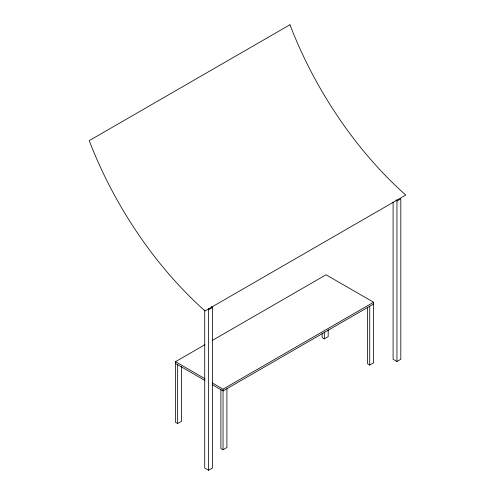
<?xml version="1.0" encoding="UTF-8"?>
<svg xmlns="http://www.w3.org/2000/svg" width="495" height="495" viewBox="0 0 495 495"><rect width="100%" height="100%" fill="white"/><g stroke="black" fill="none" stroke-linecap="round" stroke-linejoin="round"><path stroke-width="0.74" d="M208.581 309.79L212.442 307.562L211.34 306.535M181.51 366.306L181.51 421.319L177.649 423.547L175.49 422.297L175.49 361.696L204.93 344.699M212.287 340.455L326.032 274.787L373.589 302.241L373.589 362.841L369.728 365.069L367.568 363.819L367.568 307.277M212.33 382.969L223.047 389.157L373.589 302.241M373.589 304.004L223.047 390.92L212.237 384.683M322.171 333.03L322.171 337.615L324.33 338.858L328.191 336.631L328.191 329.757M220.881 389.67L220.881 448.507L223.047 449.757L226.908 447.529L226.908 388.693M204.72 310.056L204.72 468.022L208.581 470.25L212.442 468.022L212.442 307.562M393.092 202.071L393.092 359.265L396.953 361.492L400.814 359.265L400.814 198.804L396.953 201.032L395.851 200.011M175.49 361.696L204.961 378.712M175.49 363.466L204.924 380.457M396.953 199.844L396.953 361.492M369.728 306.232L369.728 365.069M324.33 331.984L324.33 338.858M223.047 389.157L223.047 449.757M208.581 308.595L208.581 470.25M177.649 364.71L177.649 423.547M289.959 24.75L89.236 140.636A268.717 155.145 60 0 0 205.041 310.94L405.764 195.055A268.717 155.145 60 0 1 289.959 24.75"/></g></svg>
